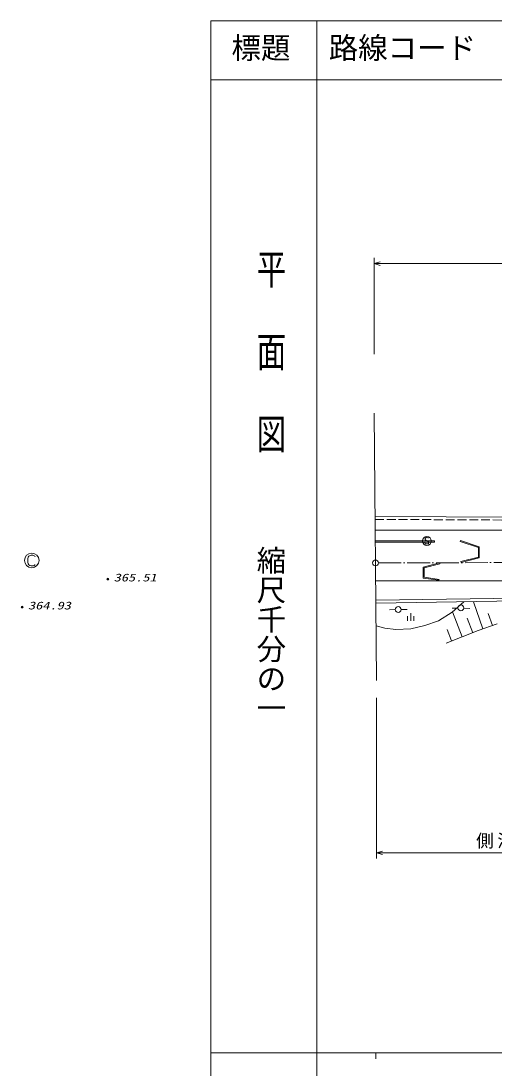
# Model space of a CAD drawing. Units: millimetres, scale not verified. Extents: x 7785 to 680000, y 20000 to 380000.
# Drawn here: x 7785 to 88048, y 202409 to 380000 of the extents above; entities that cross this region are included whole.
import ezdxf
from ezdxf.enums import TextEntityAlignment as Align

# ---------------------------------------------------------------- set-up
doc = ezdxf.new("R2010")
doc.units = ezdxf.units.MM
doc.header["$LTSCALE"] = 1000
doc.linetypes.add('USER2', pattern=[2, 1.5, -0.5])
doc.linetypes.add('USER3', pattern=[4.9, 3.855738, -0.481967, 0.080328, -0.481967])
doc.layers.add('S-SUV', color=7, linetype='Continuous', lineweight=13)
doc.styles.add('@ＭＳ ゴシック', font='')
doc.styles.add('ＭＳ ゴシック', font='')
doc.styles.get('@ＭＳ ゴシック').set_extended_font_data('@MS Gothic')
doc.styles.get('ＭＳ ゴシック').set_extended_font_data('MS Gothic')

# ---------------------------------------------------------------- blocks, each defined once
blk = doc.blocks.new('BUHIN3')
at = {"color": 7, "linetype": 'Continuous', "lineweight": 13}
for centre, radius in [((0, 0), 150), ((0, 0), 131), ((0, 0), 112), ((0, 0), 93.8), ((0, 0), 75), ((0, 0), 56.2), ((1, 0), 37.5), ((0, 0), 18.8)]:
    blk.add_circle(centre, radius, dxfattribs=at)

msp = doc.modelspace()

# ---------------------------------------------------------------- linework, layer by layer
at = {"layer": 'S-SUV'}
for p, q in [((40000, 380000), (40000, 20000)), ((680000, 380000), (40000, 380000)), ((58000, 380000), (58000, 370000)), ((40000, 370000), (680000, 370000)), ((58000, 370000), (58000, 20000)), ((67700, 323471), (67700, 339838)), ((67700, 338838), (68700, 339123)), ((68700, 338551), (67700, 338838)), ((67700, 338838), (380649, 338838)), ((67700, 313471), (68113, 268154)), ((67860, 295964), (157644, 295518)), ((67881, 293639), (157863, 293681)), ((67899, 291627), (77952, 291605)), ((67900, 291827), (77953, 291805)), ((76350, 291395), (76298, 291481)), ((76410, 291339), (76350, 291395)), ((76365, 292212), (76361, 292126)), ((76361, 292126), (76365, 292070)), ((76414, 292295), (76365, 292212)), ((76365, 292070), (76395, 291995)), ((76395, 291995), (76448, 291954)), ((76481, 291305), (76410, 291339)), ((76496, 292351), (76414, 292295)), ((76448, 291954), (76856, 291717)), ((76556, 291294), (76481, 291305)), ((76594, 292377), (76496, 292351)), ((76729, 291294), (76556, 291294)), ((76710, 292377), (76594, 292377)), ((76789, 292362), (76710, 292377)), ((76845, 291327), (76729, 291294)), ((76845, 292336), (76789, 292362)), ((76886, 292291), (76845, 292336)), ((76898, 291395), (76845, 291327)), ((76856, 291717), (76901, 291650)), ((76924, 291466), (76898, 291395)), ((76901, 291650), (76931, 291556)), ((76931, 291556), (76924, 291466)), ((77953, 291805), (77952, 291605)), ((82372, 291873), (82325, 291731)), ((82325, 291731), (85383, 290712)), ((82372, 291873), (85533, 290820)), ((85383, 290712), (85383, 289084)), ((85533, 290820), (85533, 288968)), ((76018, 287339), (78796, 288074)), ((76170, 287224), (78834, 287928)), ((78796, 288074), (78834, 287928)), ((85383, 289084), (82430, 288314)), ((82430, 288314), (82468, 288169)), ((85533, 288968), (82468, 288169)), ((76049, 285519), (76018, 287339)), ((76197, 285649), (76170, 287224)), ((67959, 285043), (260269, 284918)), ((78700, 285136), (76049, 285519)), ((78721, 285284), (76197, 285649)), ((78721, 285284), (78700, 285136)), ((67989, 281740), (118035, 282546)), ((67997, 281240), (118043, 282046)), ((80940, 279703), (82919, 281480)), ((80940, 279703), (82919, 281480)), ((86169, 276880), (84555, 281506)), ((71288, 280165), (70288, 280144)), ((72288, 280176), (73288, 280176)), ((73385, 279038), (73385, 278258)), ((73905, 279555), (73905, 278255)), ((74425, 279038), (74425, 278258)), ((78605, 278255), (80940, 279703)), ((78605, 278255), (80940, 279703)), ((81925, 280428), (80926, 280381)), ((82652, 275545), (81010, 279766)), ((82923, 280416), (83921, 280348)), ((87786, 277444), (87072, 279490)), ((68029, 277397), (69500, 277013)), ((73934, 276924), (76328, 277456)), ((76328, 277456), (78605, 278255)), ((84457, 276247), (83504, 278698)), ((88594, 277726), (85360, 276598)), ((69500, 277013), (71362, 276806)), ((71362, 276806), (73934, 276924)), ((85360, 276598), (79944, 274492)), ((80847, 274843), (80095, 276777)), ((68113, 265181), (68113, 237925)), ((68113, 238925), (69113, 239210)), ((69113, 238638), (68113, 238925)), ((68113, 238925), (118043, 238925)), ((40000, 205000), (579000, 205000)), ((68000, 205000), (68000, 204000))]:
    msp.add_line(p, q, dxfattribs=at)
at = {"layer": 'S-SUV', "linetype": 'USER2'}
msp.add_line((67857, 295464), (157643, 295018), dxfattribs=at)
at = {"layer": 'S-SUV', "linetype": 'USER3'}
msp.add_line((68432, 288080), (384307, 288984), dxfattribs=at)
at = {"layer": 'S-SUV'}
msp.add_lwpolyline([(10177, 289090), (10127, 289209), (10039, 289296), (9920, 289365), (9777, 289403), (9533, 289403), (9339, 289365), (9139, 289228), (9020, 289053), (8970, 288803), (8970, 288190), (9020, 287928), (9114, 287771), (9295, 287640), (9520, 287590), (9758, 287590), (9939, 287609), (10033, 287665), (10120, 287746), (10158, 287834)], dxfattribs=at)
for centre, radius in [((76654, 291807), 746), ((9627, 288496), 1244), ((67932, 288079), 498), ((67932, 288079), 15), ((71788, 280176), 498), ((82424, 280451), 498)]:
    msp.add_circle(centre, radius, dxfattribs=at)

# ---------------------------------------------------------------- block references
at = {"layer": 'S-SUV', "rotation": 301.5}
for p in [(22531, 285344), (7991, 280596)]:
    msp.add_blockref('BUHIN3', p, dxfattribs=at)

# ---------------------------------------------------------------- texts
at = {"layer": 'S-SUV', "style": 'ＭＳ ゴシック'}
for s, p in [('標題', (43500, 372500)), ('路線コード', (60000, 372500))]:
    msp.add_text(s, height=3666, dxfattribs=at).set_placement(p, align=Align.BOTTOM_LEFT)
at = {"layer": 'S-SUV', "style": '@ＭＳ ゴシック', "width": 1.4}
msp.add_text('平  面  図', height=3666, rotation=270, dxfattribs=at).set_placement((47277, 341475), align=Align.BOTTOM_LEFT)
at = {"layer": 'S-SUV', "style": '@ＭＳ ゴシック'}
msp.add_text('縮尺千分の一', height=3666, rotation=270, dxfattribs=at).set_placement((47277, 291030), align=Align.BOTTOM_LEFT)
at = {"layer": 'S-SUV', "style": 'ＭＳ ゴシック', "oblique": 15, "width": 1.35}
for s, p in [('365.51', (23531, 284544)), ('364.93', (8991, 279796))]:
    msp.add_text(s, height=1320, dxfattribs=at).set_placement(p, align=Align.BOTTOM_LEFT)
at = {"layer": 'S-SUV', "insert": (85001, 239625), "char_height": 2199, "attachment_point": 7, "style": 'ＭＳ ゴシック'}
msp.add_mtext('\\T1.2;側溝\\~L=50.0', dxfattribs=at)

doc.saveas('drawing.dxf')
